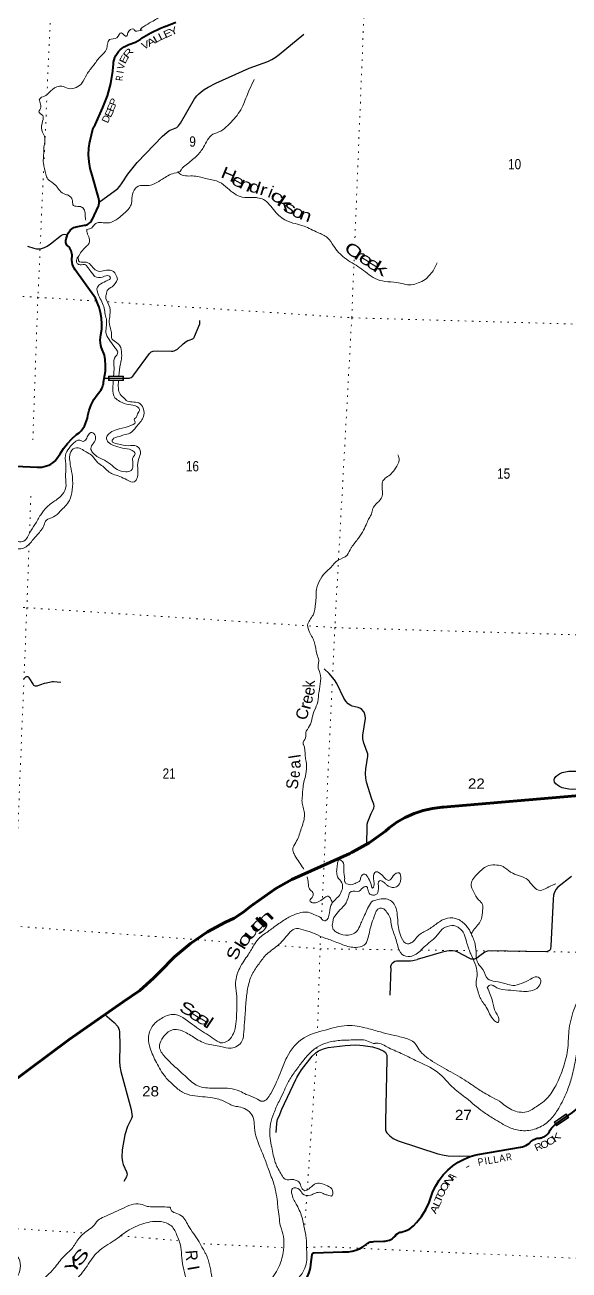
# Model space of a CAD drawing. Header units: feet. Extents: x -762378 to -505285, y -497909 to -353855.
# Drawn here: x -679819 to -670589, y -425289 to -404172 of the extents above; entities that cross this region are included whole.
import ezdxf
from ezdxf.enums import TextEntityAlignment as Align

# ---------------------------------------------------------------- set-up
doc = ezdxf.new("R2010")
doc.units = ezdxf.units.FT
doc.header["$LTSCALE"] = 80
doc.linetypes.add('DOTTED', pattern=[1.5, 0.3, -1.2])
for name, color, linetype, lineweight in [('17', 7, 'Continuous', 25), ('23', 7, 'Continuous', 70), ('26', 7, 'Continuous', 40), ('29', 7, 'Continuous', 25), ('31', 7, 'Continuous', 13), ('39', 7, 'Continuous', 13), ('61', 7, 'Continuous', 13), ('7', 7, 'DOTTED', 13)]:
    doc.layers.add(name, color=color, linetype=linetype, lineweight=lineweight)
doc.layers.add('27', color=7, linetype='Continuous')
doc.layers.add('41', color=7, linetype='Continuous')

msp = doc.modelspace()

# ---------------------------------------------------------------- linework, layer by layer
at = {"layer": '17'}
msp.add_ellipse((-670531.83, -416981.56), major_axis=(-309.24, 1), ratio=0.500121, dxfattribs=at)
at = {"layer": '23'}
msp.add_lwpolyline([(-670282.74, -417227.35), (-672724.65, -417438.64), (-672743.93, -417439.66), (-672905.92, -417457.78), (-673065.12, -417492.73), (-673219.8, -417544.13), (-673368.26, -417611.42), (-673508.88, -417693.86), (-673640.1, -417790.55), (-673704.54, -417843.29), (-673981.9, -418041.61), (-674257.4, -418197.91), (-674282.4, -418207.72), (-674307.4, -418222.78), (-675293.61, -418663.04), (-675565.13, -418819.16), (-675950.22, -419087.79), (-675985.67, -419119.6), (-676122.61, -419226.92), (-676270.01, -419319.33), (-676426.26, -419395.83), (-676720.08, -419552.6), (-677013.26, -419749.69), (-677284.24, -419976.35), (-677530.04, -420230.09), (-677638.15, -420340.39), (-677872.32, -420544.57), (-678153.37, -420741.85), (-679065.83, -421377.86), (-680811.25, -422671.54)], dxfattribs=at)
at = {"layer": '26'}
msp.add_line((-670856.49, -422845.71), (-670821.74, -422811.76), dxfattribs=at)
for points in [[(-678720.37, -406156.06), (-678660.49, -405918.78), (-678629.72, -405864.77), (-678498.58, -405570.26), (-678420.11, -405372.7), (-678362.73, -405168.02), (-678327.05, -404958.47), (-678319.78, -404884.54), (-678318.98, -404844.28), (-678313.97, -404804.32), (-678304.82, -404765.11), (-678291.61, -404727.07), (-678274.5, -404690.61), (-678253.68, -404656.15), (-678229.36, -404624.05), (-678201.83, -404594.67), (-678171.37, -404568.33), (-678138.33, -404545.31), (-678103.06, -404525.88), (-678065.96, -404510.24), (-678054.04, -404506.15), (-677945.64, -404464.56), (-677903.68, -404442.84), (-677864.23, -404416.85), (-677839.99, -404397.69), (-677683.72, -404303.85), (-677518.51, -404226.87), (-677435.68, -404195.86), (-677437.75, -404197.8), (-677258.67, -404127.29)], [(-678753.27, -410797.1), (-678727.9, -410703.6), (-678692.9, -410613.26), (-678648.64, -410527.08), (-678595.62, -410446), (-678549.21, -410387.64), (-678531.92, -410364.48), (-678517.15, -410339.65), (-678505.05, -410313.41), (-678495.76, -410286.05), (-678494.46, -410280.32), (-678488.94, -410255.27), (-678484.57, -410230.32), (-678451.73, -410043.03), (-678449.66, -409945.22), (-678457.83, -409847.73), (-678471.16, -409773), (-678519.46, -409650.78), (-678531.01, -409606.88), (-678537.91, -409562.01), (-678540.08, -409516.67), (-678537.5, -409471.36), (-678530.35, -409427.27), (-678516.49, -409333.42), (-678512.52, -409238.64), (-678518.47, -409143.96), (-678534.29, -409050.43), (-678559.8, -408959.06), (-678574.26, -408919.19), (-678622.82, -408805.01), (-678967.08, -408327.28), (-678984.54, -408297.23), (-678998.76, -408265.52), (-679009.59, -408232.5), (-679016.91, -408198.53), (-679020.64, -408163.98), (-679020.73, -408129.23), (-679018.04, -408100.43), (-679018.42, -408075.11), (-679021.45, -408049.98), (-679027.08, -408025.29), (-679035.27, -408001.33), (-679045.91, -407978.36), (-679058.9, -407956.63), (-679074.08, -407936.37), (-679081.19, -407928.71), (-679106.25, -407904.45), (-679121.51, -407879.55), (-679123.29, -407874.89), (-679125.52, -407866.57), (-679126.86, -407858.06), (-679127.24, -407850.54), (-679123.77, -407825.73), (-679117.22, -407800.54), (-679107.52, -407763.26), (-679094.39, -407725.99), (-679084.9, -407705.05), (-679073.27, -407685.21), (-679059.63, -407666.7), (-679044.14, -407649.72), (-679026.95, -407634.45), (-679008.26, -407621.06), (-678988.27, -407609.69), (-678967.21, -407600.48), (-678947.49, -407594.11), (-678808.1, -407570.54), (-678790.58, -407566.87), (-678773.55, -407561.39), (-678757.18, -407554.17), (-678741.65, -407545.27), (-678727.14, -407534.79), (-678713.81, -407522.86), (-678701.79, -407509.6), (-678691.23, -407495.15), (-678682.23, -407479.68), (-678680.5, -407476.22), (-678568.57, -407244.68), (-678562.69, -407220.45), (-678559.38, -407195.74), (-678558.66, -407170.82), (-678560.13, -407151.56), (-678563.9, -407126.49), (-678571.08, -407101.56), (-678680.33, -406722.31), (-678711.89, -406609.5), (-678731.48, -406494.02), (-678738.89, -406377.12), (-678734.04, -406260.08), (-678718.16, -406150.1), (-678720.37, -406156.06)], [(-679973.24, -411653.58), (-679611.15, -411669.59), (-679570.88, -411671.55), (-679530.62, -411669.29), (-679490.81, -411662.83), (-679451.9, -411652.25), (-679414.31, -411637.66), (-679378.46, -411619.22), (-679344.72, -411597.13), (-679313.48, -411571.64), (-679304.33, -411563.07), (-679219.13, -411445.79), (-679163.72, -411353.91), (-679099, -411268.33), (-679025.7, -411189.98), (-678944.6, -411119.72), (-678901.26, -411087.77), (-678867.2, -411053.2), (-678836.94, -411015.25), (-678810.81, -410974.36), (-678789.09, -410930.95), (-678772.04, -410885.52), (-678759.82, -410838.55), (-678753.27, -410797.1)], [(-670821.74, -422811.76), (-670529.01, -422615.7), (-670344.05, -422465.27), (-670312, -422441.88), (-670219.22, -422383.84), (-670120.89, -422335.82), (-670018.07, -422298.34), (-669542.86, -422141.06), (-668829.71, -421848.4), (-668804.78, -421838.17), (-668779.71, -421824.28), (-668723.69, -421793.24), (-668644, -421737.75), (-668570.54, -421674.22), (-668504.12, -421603.37), (-668445.47, -421525.96), (-668395.24, -421442.84), (-668353.97, -421354.93), (-668322.11, -421263.19), (-668300.02, -421168.62), (-668239.28, -419968.37), (-668236.33, -419936.5)], [(-674914.81, -424994.32), (-674430.15, -424980.08), (-674397.35, -424980.75), (-674332.72, -424976.96), (-674268.83, -424966.44), (-674206.4, -424949.3), (-674146.1, -424925.73), (-674088.59, -424895.98), (-674034.51, -424860.39), (-674028.12, -424852.68), (-674017.4, -424841.83), (-674005.61, -424832.16), (-673992.88, -424823.78), (-673979.33, -424816.78), (-673965.13, -424811.23), (-673950.43, -424807.2), (-673949.31, -424807.02), (-673924.31, -424807.72), (-673899.31, -424802.91), (-673737.08, -424795.77), (-673736.18, -424795.82), (-673710.87, -424795.85), (-673685.69, -424793.23), (-673660.93, -424787.99), (-673636.84, -424780.2), (-673613.71, -424769.93), (-673591.77, -424757.3), (-673571.27, -424742.45), (-673552.44, -424725.53), (-673539.58, -424711.28), (-673520.56, -424686.25), (-673495.58, -424665.15), (-673485, -424658.74), (-673472.14, -424652.69), (-673458.72, -424648.02), (-673444.88, -424644.78), (-673430.78, -424642.99), (-673401.81, -424636.59), (-673363.83, -424624.49), (-673327.33, -424608.48), (-673292.69, -424588.75), (-673260.31, -424565.5), (-673230.54, -424539), (-673177.63, -424482.66), (-673093.49, -424376.82), (-673020.87, -424262.77), (-672960.57, -424141.75), (-672931.18, -424040.19), (-672900.4, -423957.36), (-672851.86, -423856.8), (-672793.08, -423761.86), (-672724.7, -423673.58), (-672647.46, -423592.94), (-672562.22, -423520.81), (-672469.91, -423457.99), (-672371.53, -423405.16), (-672268.17, -423362.9), (-672185.96, -423338.96), (-672165.1, -423332.88), (-672135.96, -423327.45), (-671416.05, -423205.75), (-671410, -423204.83), (-671379.48, -423198.22), (-671349.81, -423188.45), (-671321.33, -423175.64), (-671294.34, -423159.92), (-671269.15, -423141.46), (-671246.02, -423120.48), (-671241.63, -423115.63), (-671225.87, -423100.45), (-671208.61, -423087), (-671190.04, -423075.42), (-671170.36, -423065.86), (-671149.79, -423058.4), (-671128.55, -423053.13), (-671106.88, -423050.11), (-671085.01, -423049.38), (-671074.2, -423047.97), (-671053.09, -423043.5), (-671032.57, -423036.85), (-671012.85, -423028.09), (-670994.16, -423017.32), (-670976.69, -423004.66), (-670960.65, -422990.23), (-670946.2, -422974.21), (-670933.5, -422956.77), (-670922.7, -422938.1), (-670914.42, -422923.54), (-670887.49, -422883.11), (-670856.49, -422845.71)], [(-675645.54, -426085.07), (-675636.36, -426059.96), (-675625.08, -426035.07), (-675597.21, -425981.41), (-675560.47, -425925.78), (-675518.12, -425874.3), (-675470.61, -425827.52), (-675418.48, -425785.97), (-675418.42, -425783.96), (-675232.29, -425619.19), (-675208, -425603.37), (-675161.89, -425567.9), (-675119.74, -425527.8), (-675082.01, -425483.52), (-675049.12, -425435.54), (-675021.42, -425384.38), (-674999.22, -425330.61), (-674982.76, -425274.81), (-674976.83, -425242.6), (-674969.39, -425202.18), (-674968.88, -425192.6), (-674946.23, -425023.63)], [(-674946.21, -425023.63), (-674945.66, -425020.78), (-674944.64, -425017.3), (-674943.26, -425013.96), (-674941.54, -425010.77), (-674939.5, -425007.78), (-674937.16, -425005.03), (-674934.54, -425002.53), (-674931.67, -425000.32), (-674928.59, -424998.42), (-674925.33, -424996.86), (-674921.92, -424995.64), (-674918.4, -424994.79), (-674914.81, -424994.3)]]:
    msp.add_lwpolyline(points, dxfattribs=at)
at = {"layer": '29'}
for p, q in [((-678475.29, -410165.21), (-678398.24, -410165.21)), ((-678398.24, -410165.21), (-678086.87, -410165.21)), ((-672759.71, -419900.28), (-673165.39, -420019.64))]:
    msp.add_line(p, q, dxfattribs=at)
for points in [[(-678558.58, -407177.82), (-678285.83, -406978.15), (-678244.93, -406947.46), (-678210.85, -406906.53), (-678172.22, -406850.83), (-678072.23, -406705.33), (-677917.72, -406505.25), (-677485.97, -406059.64), (-677410.99, -405995.97), (-677376.9, -405968.69), (-677354.18, -405955.05), (-677245.11, -405909.58), (-677213.3, -405884.57), (-677181.48, -405836.82), (-676945.16, -405427.58), (-676901.99, -405374.15), (-676874.72, -405349.14), (-676831.55, -405308.22), (-676777.01, -405268.44), (-676711.11, -405228.64), (-676581.58, -405159.3), (-676013.5, -404904.67), (-675699.92, -404790.99), (-675629.48, -404761.43), (-675574.95, -404727.32), (-675504.5, -404672.76), (-675086.39, -404327.18)], [(-679773.8, -407922.81), (-679668.55, -407958.06), (-679620.83, -407967.73), (-679589.02, -407970.57), (-679556.07, -407967.15), (-679520.85, -407959.2), (-679486.77, -407947.26), (-679440.18, -407923.96), (-679384.51, -407885.88), (-679195.91, -407740.37), (-679168.64, -407726.16), (-679145.92, -407722.18), (-679125.46, -407723.88), (-679096.49, -407730.62)], [(-678086.87, -410165.21), (-678051.79, -410160.56), (-678017.71, -410148.62), (-677990.43, -410128.73), (-677972.26, -410107.7), (-677704.13, -409743.93), (-677676.85, -409718.35), (-677660.94, -409709.25), (-677645.05, -409705.28), (-677567.79, -409700.73), (-677331.46, -409707.55), (-677308.73, -409704.7), (-677288.29, -409698.45), (-677251.92, -409681.97), (-677233.75, -409668.9), (-677136.04, -409577.95), (-677086.05, -409541.58), (-677057.63, -409525.66), (-677033.78, -409516.57), (-676970.16, -409493.83), (-676957.65, -409484.74), (-676949.7, -409476.78), (-676940.62, -409457.46), (-676854.27, -409241.47), (-676850.86, -409223.85), (-676852, -409184.63)], [(-674017.45, -418063.54), (-674016.46, -417764.07), (-674011.93, -417725.43), (-674000.57, -417686.78), (-673943.74, -417545.8), (-673902.85, -417454.86), (-673898.29, -417423.02), (-673902.85, -417386.65), (-673934.65, -417304.79), (-674025.55, -417013.76), (-674039.2, -416944.42), (-674043.74, -416869.39), (-674039.18, -416786.39), (-674002.83, -416570.4), (-674002.83, -416536.29), (-674011.91, -416504.46), (-674057.36, -416381.68), (-674068.73, -416352.13), (-674089.18, -416281.64), (-674089.18, -416219.11), (-674043.73, -415931.49), (-674046, -415882.61), (-674066.45, -415826.9), (-674102.81, -415780.29), (-674130.08, -415762.11), (-674166.44, -415749.6), (-674266.43, -415722.31), (-674291.42, -415712.08), (-674334.6, -415687.07), (-674377.78, -415639.33), (-674407.32, -415590.44), (-674527.76, -415341.48), (-674570.93, -415281.22), (-674657.29, -415172.09), (-674743.64, -415090.23)], [(-679845.81, -415269.31), (-679802.65, -415227.81), (-679787.88, -415219.85), (-679777.64, -415219.29), (-679768.57, -415223.54), (-679760.61, -415231.22), (-679750.38, -415246.58), (-679677.66, -415360.26), (-679670.85, -415367.92), (-679662.9, -415373.32), (-679644.72, -415380.14), (-679636.2, -415381.56), (-679624.27, -415381.28), (-679609.49, -415378.44), (-679486.78, -415337.52), (-679452.7, -415326.71), (-679379.98, -415309.66), (-679358.39, -415305.12), (-679348.17, -415305.11), (-679336.81, -415305.69), (-679209.55, -415319.33)], [(-670548.72, -418612.74), (-670780.51, -418794.63), (-670816.87, -418833.29), (-670844.14, -418894.67), (-670853.23, -418928.78), (-670862.32, -418999.26), (-670898.68, -419795.05), (-670905.48, -419838.83), (-670912.31, -419858.71), (-670923.66, -419869.52), (-670942.98, -419880.89), (-670962.29, -419887.71), (-670985.03, -419890.55), (-671957.64, -419876.9), (-671988.31, -419883.73), (-672021.27, -419899.64), (-672103.07, -419958.76), (-672155.33, -419997.42), (-672172.38, -420005.38), (-672193.97, -420013.33), (-672220.1, -420015.61), (-672248.51, -420015.04), (-672264.41, -420008.79), (-672284.87, -419999.68), (-672380.31, -419945.11), (-672475.76, -419895.67), (-672517.8, -419879.75), (-672567.79, -419871.79), (-672615.51, -419872.93), (-672662.1, -419879.75), (-672759.71, -419900.28)], [(-673615.36, -420160.66), (-673631, -420627.58), (-673631, -420627.58)], [(-673615.36, -420160.66), (-673612, -420133.84), (-673601.77, -420106.55), (-673589.27, -420084.95), (-673567.68, -420064.49), (-673542.69, -420051.99), (-673517.69, -420046.3), (-673440.42, -420046.3), (-673276.81, -420041.75), (-673241.58, -420038.34), (-673215.45, -420032.66), (-673165.39, -420019.64)], [(-678460.95, -420956.24), (-678304.67, -421091.05), (-678243.29, -421159.27), (-678218.3, -421211.57), (-678213.77, -421245.66), (-678209.23, -421477.58), (-678213.77, -421745.88), (-678209.21, -421830.02), (-678191.05, -421923.23), (-678018.34, -422564.42), (-678004.68, -422641.75), (-678002.4, -422682.67), (-678013.79, -422719.03), (-678077.42, -422850.9), (-678122.87, -422996.42), (-678168.32, -423246.53), (-678175.12, -423375.03), (-678166.03, -423450.06), (-678154.69, -423496.64), (-678095.6, -423623.97), (-678084.22, -423661.51), (-678095.6, -423705.82), (-678141.05, -423787.67)], [(-675558.31, -422952.68), (-675545.88, -422800.9), (-675532.25, -422730.41), (-675509.52, -422675.84), (-675459.53, -422557.6), (-675223.87, -422057.15), (-675207.95, -422024.19), (-675173.2, -421966.45), (-675127.75, -421893.68), (-674945.95, -421661.77), (-674886.86, -421604.93), (-674841.42, -421570.82), (-674757.33, -421534.45), (-674673.26, -421516.25), (-674386.93, -421479.87), (-674218.75, -421470.78), (-674136.94, -421473.06), (-674082.41, -421479.87), (-673923.33, -421504.89), (-673814.26, -421538.98), (-673732.44, -421573.1), (-673705.18, -421598.1), (-673682.45, -421645.86), (-673677.91, -421711.79), (-673705.18, -422766.79), (-673700.64, -422907.76), (-673691.54, -422945.27), (-673680.18, -422963.46), (-673632.46, -423012.35), (-673575.65, -423056.68), (-673487.03, -423098.75), (-672814.36, -423315.89), (-672709.83, -423340.9), (-672641.67, -423348.85), (-672441.69, -423357.95), (-672205.35, -423348.85)]]:
    msp.add_lwpolyline(points, dxfattribs=at)
at = {"layer": '31'}
for p, q in [((-678399.17, -410127.89), (-678149.17, -410126.81)), ((-678149.17, -410126.81), (-678148.85, -410201.81))]:
    msp.add_line(p, q, dxfattribs=at)
msp.add_lwpolyline([(-678148.85, -410201.81), (-678398.85, -410202.89), (-678399.17, -410127.89)], dxfattribs=at)
msp.add_lwpolyline([(-678391.14, -410135.85), (-678390.88, -410194.86), (-678156.87, -410193.84), (-678157.13, -410134.83)], close=True, dxfattribs=at)
at = {"layer": '39'}
for points in [[(-678785.77, -407486), (-678795.42, -407426.2), (-678809.8, -407311.14), (-678858.42, -407261.29), (-678948.41, -407248.28), (-678994.25, -407236.72), (-679009.14, -407200.04), (-679015.17, -407137.52), (-679083.02, -407060.91), (-679142.72, -407042.86), (-679229.15, -406981.72), (-679267.61, -406928.18), (-679398.59, -406815.32), (-679431.8, -406786.08), (-679463.27, -406702.62), (-679505.56, -406518.28), (-679504.2, -406413.78), (-679498.05, -406285.31), (-679493.98, -406221.11), (-679479.93, -406096.93), (-679531.67, -405956.51), (-679518.73, -405804.14), (-679517.63, -405707.67), (-679581.79, -405641.23), (-679564.83, -405613.64), (-679553.57, -405513.49), (-679575.33, -405440.4), (-679466.5, -405367.58), (-679352.75, -405266.77), (-679192.18, -405209.72), (-679086.98, -405249.36), (-678947.78, -405231.82), (-678853.06, -405160.55), (-678769.94, -405012.5), (-678658.59, -404861.35), (-678547.49, -404718.24), (-678434.65, -404583.22), (-678417.95, -404501.34), (-678383.25, -404422.07), (-678257.65, -404390), (-678182.68, -404308.03), (-678094.11, -404365.22), (-678079.15, -404337.57), (-678074.11, -404305.56), (-677971.68, -404244.59), (-677958.22, -404263.13), (-677853.85, -404266.56), (-677831.58, -404261.26), (-677839.61, -404261), (-677705.08, -404138.76), (-677530.66, -404025.87), (-677450.71, -403976.23), (-677386.93, -403992.39), (-677231.49, -403907.03), (-677113.4, -403733.99), (-677037.01, -403607.83), (-677014.35, -403590.48), (-676972.4, -403535.57), (-676912.65, -403535.46)], [(-678683.26, -407613.44), (-678618.28, -407540.59), (-678406.96, -407529.44), (-678233.64, -407450.69), (-678138.6, -407369.38), (-678017.28, -407220.57), (-678003.82, -407114.46), (-677967.24, -406976.94), (-677898.75, -406908.82), (-677817.88, -406893.38), (-677753.72, -406897.5), (-677486.98, -406787.65), (-677284.86, -406687.74), (-677166.51, -406631.31), (-677164.31, -406625.35), (-677085.39, -406545.52), (-676994.62, -406472.1), (-676841.12, -406322.34), (-676790.43, -406245.6), (-676630.72, -406027.69), (-676496.38, -405973.8), (-676376.67, -405875.2), (-676178.37, -405644.48), (-676107.62, -405506.07), (-676007.27, -405260.07), (-675928.04, -405099.83)], [(-677227.63, -406660.38), (-677174.99, -406707.43), (-676946.83, -406735.03), (-676725.35, -406782.51), (-676524.19, -406837.37), (-676382.85, -406940.53), (-676134.55, -407091.43), (-675953.92, -407097.36), (-675889.76, -407101.48), (-675873.77, -407104.02), (-675774.26, -407133.42), (-675577.75, -407332.88), (-675385.91, -407489.97), (-675083.62, -407586.35), (-674851.97, -407692.47), (-674688.1, -407782.29), (-674584.05, -407920.41), (-674397.71, -408123.55), (-674137.83, -408288.91), (-673878.52, -408472.34), (-673713.36, -408521.99), (-673510.98, -408538.69), (-673397.29, -408564.54), (-673265.21, -408580.94), (-673147.51, -408544.6), (-673029.22, -408490.19), (-672960.73, -408422.07), (-672895.86, -408341.77), (-672827.17, -408205.31)], [(-678914.26, -408102.92), (-678791.9, -407940.99), (-678744.25, -407896.32), (-678728.72, -407788.27), (-678763.88, -407694.63), (-678768.42, -407634.61)], [(-678679.37, -407609.08), (-678693.7, -407617.83), (-678723.37, -407631.02), (-678767.87, -407642.02)], [(-678317.49, -410127.23), (-678307.09, -409981.44), (-678298.03, -409824.92), (-678244.37, -409718.12), (-678280.62, -409658.63), (-678371.01, -409533.02), (-678439.45, -409412.16), (-678433.96, -409182.27), (-678456.51, -409083.38), (-678473.85, -408977.55), (-678569.02, -408756.52), (-678590.65, -408617.08), (-678528.7, -408564.84), (-678414.17, -408502.26), (-678366.78, -408465.61), (-678385.81, -408432.82), (-678500.8, -408447.14), (-678635.07, -408436.7), (-678687.26, -408372.66), (-678746.96, -408292.29), (-678789.56, -408242.64), (-678883.89, -408239.54), (-678930.45, -408218.58), (-678943.86, -408164.92), (-678916.58, -408106.16), (-678908.71, -408170.93), (-678806.14, -408195.85), (-678724.56, -408220.65), (-678646.99, -408307.64), (-678549.94, -408351.03), (-678434.83, -408332.7), (-678314.99, -408354.73), (-678250.89, -408485.51)], [(-678250.89, -408485.51), (-678339.39, -408613.28), (-678423.81, -408676.85), (-678433.19, -408718.76), (-678447.05, -408774.6), (-678393.63, -408925.12), (-678376.79, -409088.52), (-678388.89, -409214.78), (-678360.98, -409346.38), (-678351.72, -409433.13), (-678352.95, -409471.29), (-678285.03, -409545.9), (-678224.17, -409590.12), (-678181.82, -409710.13), (-678182.08, -409842.81), (-678198.58, -409918.66), (-678224.16, -410126.59)], [(-678231.34, -410200.15), (-678231.98, -410207.07), (-678233.98, -410331.65), (-678201.15, -410435.26), (-678131.16, -410507.93), (-678100.02, -410539.11), (-677889.71, -410582.83), (-677812.88, -410669.17), (-677813.97, -410827.96), (-677929.66, -410989.01), (-678041.67, -411097.92), (-678138.91, -411122.87), (-678216.15, -411150.49), (-678330.35, -411203.03), (-678339.29, -411230.88), (-678252.88, -411277.86), (-678064.51, -411308.26), (-677924.08, -411314.89), (-677857.07, -411417.61), (-677888.66, -411525.14), (-677905.88, -411685.41), (-677910.86, -411840.05), (-677965.76, -411922.68), (-678089.22, -411888.47), (-678209.91, -411830.22), (-678329.1, -411788.11), (-678407.96, -411741.29), (-678499.64, -411655.85), (-678582.12, -411596.85), (-678671.02, -411487.37), (-678761.4, -411424.09), (-678844.21, -411375.13), (-678943.59, -411341.71), (-679042.26, -411410.84), (-679060.12, -411528.87), (-679044.19, -411658.06), (-679013.76, -411835.98), (-679016.92, -412059.04), (-679064.82, -412236.39), (-679219.36, -412418.29), (-679337.06, -412516.95), (-679455.34, -412571.37), (-679496.32, -412658.48), (-679603.79, -412813.78), (-679693.52, -412917.38), (-679842.29, -413045.19), (-680028.49, -413025), (-680114.48, -412887.47), (-680167.44, -412722.88), (-680220.93, -412574.37), (-680260.17, -412420.28), (-680310.8, -412308.04), (-680295.34, -412225.16), (-680288.31, -412193.53), (-680249.67, -412142.57), (-680186.43, -412074.04), (-680129.33, -412007.27), (-680080.15, -411908.87), (-680053.8, -411831.55), (-680032.72, -411784.11), (-680004.85, -411791.36), (-680024.46, -411838.97)], [(-680025.38, -411837.52), (-680036.37, -411959.2), (-680110.49, -412139.72), (-680171.93, -412238.22), (-680185.39, -412344.33), (-680148.35, -412504.37), (-680097.65, -412676.93), (-680049.16, -412793.12), (-679960.84, -412920.66), (-679854.79, -412934.2), (-679739.68, -412791.22), (-679648.53, -412643.43), (-679550.84, -412479.77), (-679444.08, -412346.57), (-679291.62, -412228.94), (-679207, -412159.35), (-679128.54, -412031.25), (-679130.29, -411836.17), (-679122.66, -411661.52), (-679132.77, -411476.22), (-679068.77, -411347.02), (-678964.46, -411240.9), (-678920.26, -411215.26), (-678889.21, -411212.81), (-678833.73, -411236.75), (-678782.26, -411198.23), (-678741.6, -411121.16), (-678686.12, -411082.78), (-678623.96, -411149.15), (-678640.99, -411241.07), (-678657.82, -411264.65), (-678700.94, -411355.71), (-678672.96, -411422.97), (-678507.8, -411534.95), (-678365.94, -411622.04), (-678254.32, -411712.16), (-678108.84, -411749.11), (-678019.76, -411727.91), (-677987.59, -411602.31), (-677984.35, -411501.89), (-677948.29, -411442.76), (-678002.74, -411386.69), (-678166.22, -411347.14), (-678315.46, -411302.03), (-678406.16, -411248.79), (-678433.75, -411169.47), (-678346.15, -411069.82), (-678218.03, -411021.76), (-677960.36, -410881.45), (-677962.3, -410879.38), (-677934.53, -410828.02), (-677897.88, -410750.81), (-677874.51, -410711.37), (-677922.49, -410641.44), (-678058.13, -410610.85), (-678207.04, -410555.69), (-678291.47, -410494.62), (-678326.5, -410334.64), (-678321.71, -410198.69)], [(-675089.35, -418489.93), (-675113.96, -418449.8), (-675253.55, -418230.1), (-675274.98, -418146.97), (-675270.19, -418123), (-675210.25, -418008.36), (-675131.27, -417801.87), (-675078.25, -417590.5), (-675087, -417487.68), (-675110.05, -417392.44), (-675119.12, -417299.66), (-675116.4, -417277.63), (-675102.48, -417095.14), (-675080.93, -416987.28), (-675047.92, -416835.57), (-675050.38, -416662.59), (-675065.54, -416571.63), (-675095.39, -416375.63), (-675101.09, -416365.39), (-675057.52, -416260.27), (-675047.88, -416148), (-675028.84, -416118.47), (-674964.62, -415995.93), (-674925.46, -415840.4), (-674862.34, -415689.68), (-674836.9, -415523.65), (-674809.07, -415345.64), (-674815.16, -415160.48), (-674845.99, -415056.93), (-674843.01, -415026.87), (-674836.41, -414946.67), (-674867.23, -414843.12), (-674905.24, -414650.88), (-674991.81, -414469.11), (-675024.19, -414351.44), (-674932.26, -414179.55), (-674889.79, -413983.92), (-674877.82, -413861.68), (-674877.31, -413783.29), (-674722.26, -413460.68), (-674630.97, -413371.2), (-674508.55, -413250.57), (-674353.1, -413165.21), (-674286.81, -413040.73), (-674282.6, -413034.84), (-674160.89, -412873.98), (-674076.21, -412740.05), (-674020.09, -412619.26), (-673979.24, -412536.16), (-673938.65, -412461.1), (-673917.8, -412375.33), (-673764.82, -412179.31), (-673760.69, -411988.46), (-673748, -411906.45), (-673689.86, -411848.04), (-673607.51, -411786.41), (-673536.04, -411688.24), (-673469.29, -411549.7), (-673492.6, -411462.49)], [(-678175.82, -424249.87), (-677861.82, -424169.72), (-677742.5, -424207.81), (-677632.18, -424213.45), (-677373.27, -424221.95), (-677353.39, -424228.64), (-677351.71, -424238.75), (-677190.62, -424352.6), (-677047.66, -424530.2), (-676863.85, -424811.67), (-676768.93, -424983.66), (-676751.83, -425014.38), (-676712.73, -425110.16), (-676668.24, -425288.54), (-676630.94, -425502.87), (-676607.17, -425700.68), (-676642.77, -425995.04), (-676719.22, -426247.86), (-676729.12, -426492.81), (-676466.52, -426511.49), (-676250.22, -426345.69), (-676193.89, -426281.2), (-676053.67, -425982.23), (-675953.39, -425800.56), (-675870.91, -425734.92), (-675686.92, -425511.77), (-675517.5, -425241.9), (-675439.04, -424989.16), (-675453.68, -424632.83), (-675500.31, -424458.4), (-675501.15, -424422.18), (-675526.02, -424258.52), (-675533.4, -424175.85), (-675594.73, -423834.07), (-675688.87, -423575.65), (-675764.56, -423368.09), (-675870.75, -423109.28), (-675920.74, -422914.63), (-675968.73, -422657.73), (-676066.17, -422564.06), (-676191.25, -422517.73), (-676257.29, -422509.53), (-676431.58, -422431.43), (-676636.43, -422366.39), (-676978.8, -422329.01), (-677143.77, -422273.33), (-677298.57, -422151.64), (-677436.74, -422012.4), (-677589.61, -421768.13), (-677692.36, -421527.53), (-677722.86, -421351.61), (-677658.32, -421156.71), (-677501.2, -421019.13), (-677314.22, -420952.9), (-676978.13, -421122.76), (-676706.79, -421306.59), (-676573.02, -421395.42), (-676501.87, -421431.94), (-676365.97, -421392.17), (-676281.81, -421274.31), (-676228.8, -420938.3), (-676230.04, -420602.51), (-676245.91, -420408.99), (-676175.87, -420168.02), (-676033.9, -419939.48), (-675921.58, -419758.21), (-675835.67, -419648.44), (-675736.87, -419575.29), (-675576.38, -419457.93), (-675403.84, -419340.96), (-675228.26, -419254.25), (-674988.32, -419227.95), (-674891.27, -419271.35), (-674808.08, -419308.26), (-674779.13, -419345.4), (-674727.53, -419365.19), (-674654.83, -419228.85), (-674613.73, -419075.4), (-674480.23, -418922.97), (-674443.6, -418721.12), (-674516.63, -418618.2), (-674531.78, -418527.23), (-674522.59, -418429.02), (-674515.08, -418383.03), (-674491.33, -418331.54), (-674433.96, -418359.56), (-674411.62, -418476.9), (-674406.7, -418573.56), (-674395.04, -418648.33), (-674394.78, -418702.62), (-674363.77, -418737.82)], [(-674363.77, -418737.82), (-674265.74, -418751.09), (-674200.55, -418723.07), (-674169.93, -418708), (-674137.17, -418688.97), (-674123.06, -418625.1), (-674055.08, -418573.05), (-673989.23, -418649.6), (-673940.86, -418769.8), (-673926.16, -418812.51), (-673907.45, -418793.02), (-673895.09, -418721.05), (-673908.43, -418636.17), (-673867, -418535), (-673809.25, -418550.97), (-673731.23, -418623.9), (-673684.35, -418665.65), (-673646.61, -418678.95), (-673573.84, -418602.93), (-673471.81, -418554.01), (-673445, -418657.43), (-673480.47, -418760.8), (-673560.11, -418800.41), (-673679.3, -418758.29), (-673714.46, -418726.98), (-673743.79, -418701.89), (-673807.56, -418685.72), (-673821.99, -418821.96), (-673867.37, -418920.99), (-673917.87, -418929.38), (-673967.53, -418911.67), (-674003.01, -418828.08), (-674023.73, -418785.18), (-674064, -418787.87), (-674148.75, -418861.49), (-674287.56, -418866.98), (-674350.68, -419017.7), (-674451.54, -419155.12), (-674545.48, -419264.61), (-674585.62, -419325.62), (-674597.79, -419391.56), (-674605.55, -419445.59), (-674599.01, -419492.05), (-674544.69, -419552.13), (-674475.48, -419586.58), (-674280.93, -419596.99), (-674184.53, -419535.82), (-674128.79, -419427.08), (-674094.15, -419349.81), (-673992.58, -419127.97), (-673915.02, -419027.99), (-673868.34, -419013.44), (-673743.06, -418991.42), (-673645.11, -419006.7), (-673590.01, -419042.69), (-673507.71, -419232.36), (-673494.5, -419383.58), (-673436.54, -419642.82), (-673329.71, -419756.91), (-673289.25, -419748.18), (-673223.6, -419706.11), (-673150.51, -419620.05), (-672986.52, -419518.89), (-672832.37, -419411.37), (-672650.64, -419320.83), (-672472.47, -419340.76), (-672321.67, -419462.32), (-672281.34, -419519.94), (-672251.23, -419583.25), (-672223.19, -419648.51), (-672187.84, -419736.12), (-672181.17, -419778.56), (-672169.58, -419855.33), (-672167.12, -419903.67), (-672165.7, -419922.29)], [(-672245.14, -419581.44), (-672194.39, -419502.69), (-672125.44, -419420.52), (-672076.43, -419333.67), (-672055.66, -419187.59), (-672058.57, -419090.99), (-672124.23, -419008.42), (-672206.45, -418879.06), (-672250.16, -418738.9), (-672135.96, -418561.71), (-671952.81, -418427), (-671813.93, -418419.5), (-671710.28, -418445.02), (-671680.76, -418464.08), (-671545.18, -418559), (-671291.58, -418669.87), (-671204.49, -418773.25), (-671110.35, -418844.7), (-670870.55, -418760.1), (-670815.78, -418739.42)], [(-671768.07, -422423.8), (-671561.79, -422569.3), (-671309.81, -422605.72), (-671123.68, -422503.27), (-671012.65, -422424.49), (-670847.24, -422216.82), (-670787.35, -422104.19), (-670699.96, -421885.92), (-670615.09, -421558.99), (-670592.71, -421238.05), (-670508.68, -420874.91), (-670376.49, -420575.68), (-670271.74, -420317.76), (-670228.89, -420172.41), (-670193.41, -420131.35), (-670067.56, -419841.96), (-670018.5, -419566.13), (-669986.52, -419321.91), (-669995.47, -418975.82), (-669996.12, -418871.25), (-669964.79, -418709.44), (-669898.69, -418653.31), (-669770.37, -418661.54), (-669537.56, -418606.87), (-669393.77, -418571.38), (-668948.53, -418471.41), (-668687.1, -418401.6), (-668379.57, -418397.63), (-668135.45, -418427.82)], [(-668156, -418648.68), (-668410.12, -418659.99), (-668662.03, -418683.88), (-668945.93, -418702.7), (-669177.97, -418733.28), (-669390.33, -418776.56), (-669605.21, -418835.85), (-669749, -418871.33), (-669846.56, -418968.65), (-669862.42, -419149.07), (-669778.31, -419407.16), (-669773.7, -419638.51), (-669812.73, -419852.35), (-669897.34, -420108.91), (-670002.8, -420326.6), (-670144.13, -420535.06), (-670213.53, -420693.62), (-670277.29, -420864.42), (-670346.5, -421016.95), (-670405.47, -421226.11), (-670442.75, -421448.05), (-670481.85, -421726.21), (-670545.48, -422017.65), (-670619.02, -422242.41), (-670709.71, -422438.47), (-670786.43, -422574.67), (-670924.78, -422753.07), (-671150.21, -422890.42), (-671392.35, -422922.67), (-671601.6, -422869.56), (-671869.97, -422718), (-672051.06, -422601.48), (-672329.07, -422375.21), (-672546.55, -422203.21), (-672819.13, -421932.9), (-673192.38, -421731.66), (-673437.7, -421613.02), (-673679.26, -421502.55), (-673876.21, -421441.8), (-673882.3, -421443.61), (-673990.04, -421410.46), (-674224.25, -421384.59), (-674479.42, -421393.84), (-674691.65, -421433.1), (-674862.83, -421507.9), (-675021.96, -421645.41), (-675143.29, -421794.22), (-675269.4, -421967), (-675373.3, -422136.48), (-675433.96, -422273.21), (-675509.25, -422427.55), (-675598.07, -422627.69), (-675654.07, -422806.79), (-675664.61, -423009.5), (-675639.68, -423171.15), (-675613.91, -423306.7), (-675578.1, -423442.57), (-675550.52, -423521.89), (-675523.97, -423571.01), (-675465.05, -423675.48)], [(-674605.07, -419058.27), (-674629.4, -419000.5), (-674673.94, -418948.77), (-674753.58, -418988.38), (-674843.76, -419043.72), (-674942.69, -419058.56), (-674985.87, -419026.99), (-674933.11, -418948.3), (-674937.19, -418887.85), (-674991.38, -418823.75), (-675014.24, -418722.48), (-675032.02, -418622.2)], [(-672258.59, -419927.68), (-672271.29, -419894.21), (-672337.2, -419695.02), (-672385.05, -419558.75), (-672439.44, -419500.67), (-672508.33, -419456.19), (-672772.22, -419540), (-672788.99, -419561.56), (-672909.79, -419694.31), (-673027.36, -419788.95), (-673097.93, -419859.01), (-673284.32, -419969.49), (-673421.84, -419934.82), (-673500.89, -419769.38), (-673570.37, -419556), (-673590.7, -419501.05), (-673639.85, -419280.29), (-673693.66, -419204.14), (-673748.3, -419154.09), (-673798.41, -419150.44), (-673895.33, -419289.99), (-673946.28, -419437.09), (-674006.35, -419680.4), (-674038.78, -419751.71), (-674173.38, -419813.63), (-674397.39, -419782.14), (-674611.7, -419698.71), (-674818.23, -419623.57), (-674980.67, -419551.88), (-675062.31, -419529.1), (-675213.94, -419495.97), (-675412.12, -419660.35), (-675510, -419767.71), (-675718.21, -419931.75), (-675847.95, -420092.35), (-675964.16, -420269.47), (-676042.68, -420524.23), (-676069.99, -420748.5), (-676089.15, -421031.34), (-676106.23, -421249.92), (-676137.43, -421407.72), (-676320, -421524.36), (-676495.91, -421496.47), (-676741.55, -421450.2), (-676958.96, -421338.51), (-677154.42, -421231.57), (-677278.21, -421207.4), (-677318.61, -421214.11), (-677446.09, -421304.41), (-677498.59, -421375.07), (-677536.85, -421502.48), (-677445.82, -421670.32), (-677268.61, -421845.02), (-677079.29, -422018.11), (-676885.12, -422165.22), (-676621.1, -422202.04), (-676348.07, -422209), (-676174.76, -422254.9), (-676067.99, -422308.67), (-675907.36, -422374.26), (-675786.48, -422426.48), (-675649.56, -422292.26), (-675474.51, -421910), (-675376.75, -421682.01), (-675082.7, -421347.88), (-674728.95, -421218.77), (-674354.74, -421140.6), (-674012.7, -421188.02), (-673789.66, -421249.63), (-673602.35, -421298), (-673371.09, -421353.85), (-673187.67, -421460.4), (-673168.76, -421497.21), (-672978.34, -421698.48), (-672670.94, -421885.5), (-672363.2, -422062.47), (-672121.32, -422225.23), (-671932.07, -422338), (-671768.07, -422423.8)], [(-671977.27, -420496.95), (-671888.43, -420733.08), (-671832.1, -420917.88), (-671782.5, -421062.26), (-671797.39, -421087.9), (-671852.74, -421059.95), (-671993.96, -420828.13), (-672099.37, -420669.86), (-672132.39, -420572.27), (-672167.74, -420422.34), (-672149.62, -420296.28), (-672148.26, -420254.1), (-672187.05, -420085.96), (-672258.59, -419927.68)], [(-672165.7, -419922.29), (-672132.99, -420091.76), (-672053.74, -420188.85), (-671970.47, -420348.4), (-671839.3, -420392.92), (-671657.76, -420433.06), (-671544.2, -420462.93), (-671398.4, -420427.51), (-671243.41, -420356.21), (-671135.61, -420315.52), (-671071.06, -420369.91), (-671100.52, -420473.49), (-671182.93, -420537.12), (-671428.7, -420557.19), (-671627, -420538.62), (-671814.63, -420500.29), (-671935.77, -420456.1), (-671977.27, -420496.95)], [(-675465.05, -423675.48), (-675407.04, -423745.74), (-675337.05, -423756.08), (-675258.65, -423754.64), (-675232.81, -423763.53), (-675159.85, -423806.13), (-675128.38, -423889.6), (-675073.8, -423941.65), (-675000.38, -423907.87), (-674940.49, -423857.57), (-674897.31, -423826.82), (-674804.6, -423817.8), (-674685.47, -423861.93), (-674601.5, -423937.06), (-674620.66, -424032.93), (-674666.5, -424021.38), (-674724.31, -424007.41), (-674801.55, -423972.71), (-674892.26, -423981.79), (-674977.85, -424019.19), (-675109.6, -423992.75), (-675163.6, -423922.62), (-675281.5, -423902.66), (-675289, -424010.98), (-675206.32, -424188.6), (-675113.21, -424416.83), (-675078.37, -424582.83), (-675047.42, -424744.68), (-675041.71, -424941.9), (-675035.81, -425070.76), (-675037.5, -425122.97), (-675069.86, -425254.6), (-675189.82, -425423.56), (-675247.65, -425462.99)], [(-680219.25, -425156.71), (-680211.77, -425143.98), (-680144.89, -425001.42), (-680037.61, -424976.8), (-679943.73, -425056.28), (-679894.65, -425216.72), (-679933.75, -425370.24), (-679993.38, -425474.83), (-680032.74, -425574.06), (-680150.04, -425785.33), (-680294.09, -425953.49), (-680404.41, -426072.51), (-680548.71, -426186.38), (-680649.26, -426251.43), (-680730.57, -426280.93), (-680865.43, -426350.88), (-680998.09, -426477.21), (-681143.36, -426621.21), (-681226.17, -426696.89), (-681265.33, -426790.1), (-681281.77, -426926.27), (-681298.92, -427084.53), (-681289.99, -427181.32), (-681261.36, -427353.15), (-681224.39, -427390.55), (-681130.13, -427395.66), (-680881, -427271.16), (-680663.53, -427069.22), (-680435.46, -426724.88), (-680168.86, -426369.75), (-679946.93, -426029.23), (-679854.29, -425897.58), (-679749.48, -425762.3), (-679562.44, -425507.08), (-679323.36, -425257.6), (-679158.14, -425055.95), (-679025.42, -424927.62), (-678905.27, -424752.64), (-678764.52, -424624.58), (-678669.74, -424551.29), (-678577.87, -424443.74), (-678475.51, -424384.78), (-678175.82, -424249.87)], [(-677203.03, -424789.91), (-677245.58, -424686.54), (-677352.86, -424524.19), (-677507.73, -424466.83), (-677800.05, -424497.44), (-678085.56, -424628.79), (-678305.68, -424788.42), (-678578.95, -424976.47), (-678765.6, -425219.63), (-678866.4, -425355.04), (-679106.58, -425638.67), (-679169.31, -425777.34), (-679286.3, -425978.56), (-679342.88, -426113.41), (-679284.99, -426250.01), (-679243.1, -426384.08), (-679215.45, -426523.71), (-679154.26, -426620.21), (-679120.21, -426623.34), (-679013.9, -426566.52), (-678926.63, -426539.23), (-678814.49, -426550.95), (-678674.84, -426581.68), (-678559.59, -426621.65), (-678539.78, -426692.67), (-678544.18, -426704.59), (-678638.51, -426701.49), (-678728.05, -426674.42), (-678841.94, -426654.59), (-678916.13, -426650.15), (-679030.34, -426702.69), (-679083.17, -426721.06), (-679129.39, -426721.55), (-679223.01, -426696.36), (-679241.86, -426595.22), (-679247.82, -426530.69), (-679264.26, -426479.88), (-679309.14, -426375.88), (-679356.92, -426299.92), (-679414.16, -426205.56), (-679511.46, -426357.17), (-679615.36, -426588.98), (-679702.75, -426869.58), (-679755.64, -427076.93), (-679875.02, -427290.13), (-679859.86, -427505.75), (-679901.87, -427687.32), (-679902.77, -427902.41), (-679911.18, -428038.84), (-679923.29, -428102.78), (-680034.45, -428185.58), (-680175.91, -428273.41), (-680262.08, -428391.2), (-680527.44, -428770.5), (-680679.26, -428992.7), (-680787.11, -429284.69), (-680823.68, -429484.53), (-680790.07, -429688.69), (-680660.9, -429857.79), (-680498.07, -429979.75), (-680284.09, -430135.55), (-680088.81, -430310.84), (-679868.04, -430442.74), (-679758.49, -430472.48), (-679645.9, -430532.47), (-679510.91, -430583.14), (-679383.36, -430677.8), (-679273.29, -430753.8), (-679149.11, -430765.92), (-679083.86, -430673.57), (-679033.36, -430602.85)], [(-675242.39, -425459.85), (-675335.17, -425569.57), (-675446.78, -425666.42), (-675608.89, -425833.99), (-675839.75, -426202.36), (-675935.5, -426368.1), (-676054.49, -426430.08), (-676277.83, -426606.6), (-676432.23, -426711.41), (-676761.54, -426813.41), (-676807.77, -426813.9), (-676965.03, -426768.53), (-677076.46, -426672.39), (-677069.53, -426519.82), (-676998.97, -426387.44), (-676979.43, -426092.55), (-677026.31, -425801.5), (-677080.13, -425476.05), (-677126.17, -425283.55), (-677157.84, -425081.46), (-677174.09, -424899.99), (-677203.03, -424789.91)]]:
    msp.add_spline(points, degree=3, dxfattribs=at)
at = {"layer": '61'}
for p, q in [((-670594.69, -422702.27), (-670802.68, -422840.98)), ((-670802.68, -422840.98), (-670844.29, -422778.59))]:
    msp.add_line(p, q, dxfattribs=at)
msp.add_lwpolyline([(-670844.29, -422778.59), (-670636.3, -422639.88), (-670594.69, -422702.27)], dxfattribs=at)
msp.add_lwpolyline([(-670638.51, -422650.97), (-670833.19, -422780.8), (-670800.46, -422829.88), (-670605.78, -422700.05)], close=True, dxfattribs=at)
at = {"layer": '7'}
for p, q in [((-679719.07, -412165.29), (-679741.47, -412794.02)), ((-675971.32, -419753.27), (-675920.83, -419757)), ((-673100.69, -419861.4), (-672278.78, -419872.23)), ((-672168.21, -419873.69), (-670083.59, -419901.15)), ((-674864.25, -421508.85), (-675031.04, -423929.17)), ((-675037.22, -424018.8), (-675076.64, -424590.98)), ((-676790.49, -424842.22), (-675432.74, -424909.26))]:
    msp.add_line(p, q, dxfattribs=at)
for points in [[(-679346.6, -402059.64), (-679363.49, -403541.45), (-679598.83, -408791.04), (-679684.89, -411206.2)], [(-674068.64, -402214.95), (-674061.6, -403800.08), (-674223.81, -407844.77)], [(-674236.17, -408153.23), (-674275.7, -409138.82), (-674563.41, -414392.71), (-674789.79, -419330.15)], [(-680332.73, -408752.34), (-679598.83, -408791.04), (-678519.38, -408861.56)], [(-678416.8, -408868.27), (-674275.7, -409138.82), (-669062.64, -409285.96), (-664792.11, -409400.02), (-664666.51, -409324.33)], [(-679747.76, -412970.9), (-679786.44, -414056.27), (-680006.49, -419455.13), (-680193.34, -424571.6)], [(-681283.98, -413967.05), (-679786.44, -414056.27), (-674563.41, -414392.71), (-669340.57, -414548.22), (-664999.19, -414693.3), (-664818.29, -414577.08)], [(-683167.47, -419196.64), (-680006.49, -419455.13), (-676327.54, -419726.95)], [(-675530.14, -419785.87), (-674813.11, -419838.85), (-673469.39, -419856.55)], [(-674803.49, -419629.02), (-674813.11, -419838.85), (-674856.87, -421254.62)], [(-683851.44, -424300.23), (-680193.34, -424571.6), (-678805.84, -424659.72)], [(-675042.59, -424904.43), (-674672.42, -424891.7), (-669829.62, -425119.16), (-665435.38, -425221.44), (-665104.79, -424492.72)], [(-678194.09, -424707.21), (-677248.81, -424786.96), (-677201.41, -424792.67)]]:
    msp.add_lwpolyline(points, dxfattribs=at)

# ---------------------------------------------------------------- texts
at = {"layer": '27'}
for s, rotation, width, p in [('L', 30.222, 1.55, (-677547.29, -404451.3)), ('L', 26.299, 1.4, (-677467.49, -404411.42)), ('E', 25.294, 1.25, (-677375.32, -404371.71)), ('Y', 25.186, 1.25, (-677274.65, -404329.71)), ('R', 50.343, 1.5, (-678021.52, -404687.96)), ('V', 24.645, 1.25, (-677749.72, -404566.62)), ('A', 28.753, 1.35, (-677651.74, -404512.52)), ('E', 62.644, 1.3, (-678089.25, -404781.6)), ('R', 85.894, 0.7, (-678157.31, -405079.44)), ('P', 67.617, 1.15, (-678262.4, -405501.48)), ('E', 63.501, 1.25, (-678337.27, -405693.81)), ('E', 66.781, 1.2, (-678300.28, -405597.95)), ('D', 65.997, 1.1, (-678388.31, -405789.71)), ('K', 34.952, 1.45, (-670774.97, -423084.88)), ('R', 24.928, 1.1, (-671084.73, -423252.27)), ('O', 24.934, 1.1, (-670980.39, -423210.05)), ('C', 29.952, 1.25, (-670874.44, -423153.06)), ('A', 9.595, 0.95, (-671714.33, -423448.87)), ('R', 9.595, 0.8, (-671600.67, -423429.65)), ('-', 28.236, 1.5, (-672287.8, -423575.86)), ('P', 9.595, 0.9, (-672079.55, -423510.61)), ('O', 57.237, 1.25, (-672653.11, -423905.58)), ('N', 52.239, 1.45, (-672580.84, -423802.48)), ('T', 65.615, 1.4, (-672746.66, -424100.99)), ('O', 62.234, 1.15, (-672704.97, -424006.09)), ('A', 63.515, 1.3, (-672819.46, -424284.6)), ('L', 63.86, 1.4, (-672772.38, -424177.41))]:
    msp.add_text(s, height=120, rotation=rotation, dxfattribs=dict(at, width=width)).set_placement(p, align=Align.CENTER)
for s, rotation, p in [('V', 76.41, (-678129.64, -404883.68)), ('I', 80.959, (-678146.89, -404979.68)), ('I', 9.595, (-671992.75, -423495.94)), ('L', 9.595, (-671917.11, -423484.5)), ('L', 9.595, (-671819.98, -423467.69)), ('A', 46.234, (-672532.25, -423747.34))]:
    msp.add_text(s, height=120, rotation=rotation, dxfattribs=at).set_placement(p, align=Align.CENTER)
at = {"layer": '41'}
for s, rotation, width, p in [('H', 337.451, 1.3, (-676396.5, -406797.96)), ('e', 330.644, 1.45, (-676247.21, -406903.42)), ('n', 334.968, 1.45, (-676108.06, -406969.62)), ('d', 343.077, 1.3, (-675947.53, -407015.74)), ('r', 342.661, 1.25, (-675797.24, -407062.02)), ('i', 337.774, 1.05, (-675684.81, -407096.94)), ('c', 332.527, 1.6, (-675582.45, -407168.54)), ('k', 326.806, 1.8, (-675465.59, -407275.22)), ('s', 336.499, 1.55, (-675362.74, -407359.14)), ('o', 335.912, 1.3, (-675225.01, -407435.66)), ('n', 340.666, 1.3, (-675086.44, -407490.69)), ('C', 323.574, 1.5, (-674307.93, -408076.1)), ('r', 328.6, 1.7, (-674191.36, -408160.3)), ('e', 328.266, 1.55, (-674083.38, -408226.65)), ('e', 328.378, 1.55, (-673956.07, -408308.95)), ('k', 329.867, 1.7, (-673835.34, -408388.13)), ('k', 90.209, 0.85, (-674900.95, -415347.62)), ('e', 80.127, 0.95, (-674907.84, -415486.36)), ('r', 75.225, 1.2, (-674970.62, -415743.77)), ('e', 85.897, 0.8, (-675155.11, -416885.79)), ('g', 47.208, 2.05, (-675798.39, -419483.48)), ('h', 43.833, 2.1, (-675683.33, -419400.95)), ('u', 50.914, 1.95, (-675912.45, -419606.76)), ('l', 58.141, 1.3, (-676083.43, -419834.97)), ('o', 58.219, 1.55, (-676020.83, -419736.18)), ('S', 71.348, 1.25, (-676185.07, -419942.69)), ('S', 335.354, 1.4, (-677105.15, -420946.97)), ('e', 327.516, 1.55, (-676969.41, -421040.58)), ('a', 325.892, 1.7, (-676841.8, -421116.74)), ('l', 326.519, 1.35, (-676741.1, -421182.11)), ('Y', 50.516, 1.6, (-678921.17, -425267.27)), ('S', 54.367, 1.7, (-678801.64, -425126.05)), ('R', 274.8, 0.95, (-677090.34, -425048.77)), ('I', 279.809, 1.15, (-677057.5, -425269.82))]:
    msp.add_text(s, height=200, rotation=rotation, dxfattribs=dict(at, width=width)).set_placement(p, align=Align.CENTER)
for s, rotation, p in [('e', 78.243, (-674940.26, -415625.08)), ('C', 76.026, (-675018.21, -415879.66)), ('l', 98.605, (-675142.02, -416562.89)), ('a', 96.698, (-675144.33, -416703.11)), ('S', 84.607, (-675184.74, -417054.11))]:
    msp.add_text(s, height=200, rotation=rotation, dxfattribs=at).set_placement(p, align=Align.CENTER)
at = {"layer": '7'}
for s, width, p in [('9', 0.85, (-677030.56, -406237.51)), ('10', 0.85, (-671624.2, -406620.57)), ('16', 0.85, (-677088.06, -411742.62)), ('15', 0.85, (-671809.97, -411868.63)), ('21', 0.85, (-677483.86, -416954.48)), ('22', 1.1, (-672305.22, -417126.96)), ('28', 1.1, (-677831.46, -422342.96)), ('27', 1.1, (-672526.24, -422745.44))]:
    msp.add_text(s, height=175, dxfattribs=dict(at, width=width)).set_placement(p)

doc.saveas('drawing.dxf')
